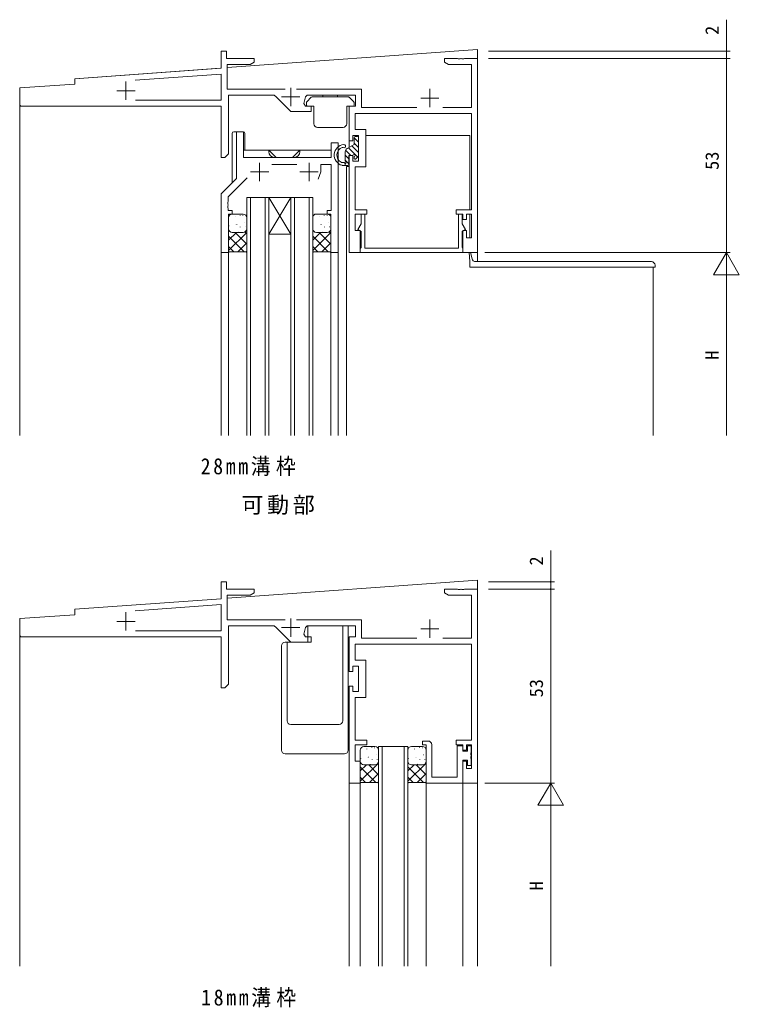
# Model space of a CAD drawing. Units: millimetres, scale not verified. Extents: x -594 to 539, y -420 to 386.
# Drawn here: x -217 to -20.5, y -154.2 to 115.6 of the extents above; entities that cross this region are included whole.
import ezdxf
from ezdxf.enums import TextEntityAlignment as Align

# ---------------------------------------------------------------- set-up
doc = ezdxf.new("R2010")
doc.units = ezdxf.units.MM
doc.header["$LTSCALE"] = 2
doc.layers.add('0-2_YKK_ZWAK', color=7, linetype='Continuous')
for name, color, linetype, lineweight in [('0-3_YKK_11', 7, 'Continuous', 9), ('0-4_YKK_12', 2, 'Continuous', 9), ('0-6_YKK_13', 4, 'Continuous', 9), ('0-7_YKK_D', 6, 'Continuous', 9)]:
    doc.layers.add(name, color=color, linetype=linetype, lineweight=lineweight)
doc.styles.add('ＭＳ ゴシック', font='')
doc.styles.get('ＭＳ ゴシック').set_extended_font_data('MS Gothic')

msp = doc.modelspace()

# ---------------------------------------------------------------- linework, layer by layer
at = {"layer": '0-3_YKK_11'}
for p, q in [((-185.436, 99.067), (-162, 100.766)), ((-141.351, 76.07), (-148.15, 76.07)), ((-123.8, 62.5), (-123.8, 59.876)), ((-122.8, 62.5), (-123.8, 62.5)), ((-122.8, 53.2), (-122.8, 62.5)), ((-97.2, 62.5), (-97.2, 53.2)), ((-96.2, 62.5), (-97.2, 62.5)), ((-96.2, 59.876), (-96.2, 62.5)), ((-123.8, 59.876), (-124.71, 58.3)), ((-95.29, 58.3), (-96.2, 59.876)), ((-124.71, 58.3), (-123.8, 57.775)), ((-123.8, 57.775), (-123.8, 53.347)), ((-96.2, 57.775), (-95.29, 58.3)), ((-96.2, 53.347), (-96.2, 57.775)), ((-123.9, 53.174), (-124, 53)), ((-124, 53), (-124, 52)), ((-124, 52), (-96, 52)), ((-123.8, 53.347), (-123.9, 53.174)), ((-97.2, 53.2), (-122.8, 53.2)), ((-96.1, 53.174), (-96.2, 53.347)), ((-96, 53), (-96.1, 53.174)), ((-96, 52), (-96, 53)), ((-185.436, -45.933), (-162, -44.234)), ((-107, -81.5), (-105.5, -81.5)), ((-107, -82.5), (-107, -81.5)), ((-106, -82.5), (-107, -82.5)), ((-106, -93), (-106, -82.5)), ((-104.5, -82.5), (-104.5, -91.37)), ((-97.5, -82.8), (-96, -82.8)), ((-97.5, -91.37), (-97.5, -82.8)), ((-96, -82.8), (-96, -84.3)), ((-94.7, -82.8), (-93.7, -82.8)), ((-94.7, -84.3), (-94.7, -82.8)), ((-93.7, -82.8), (-93.7, -84.541)), ((-96, -84.3), (-94.7, -84.3)), ((-93.7, -84.541), (-93.82, -84.725)), ((-93.82, -84.725), (-93.82, -85.275)), ((-93.82, -85.275), (-93.7, -85.458)), ((-93.7, -85.541), (-93.82, -85.725)), ((-93.82, -85.725), (-93.82, -86.275)), ((-93.82, -86.275), (-93.7, -86.458)), ((-93.7, -85.458), (-93.7, -85.541)), ((-96, -86.7), (-96, -93)), ((-94.7, -86.7), (-96, -86.7)), ((-94.7, -88.2), (-94.7, -86.7)), ((-93.7, -88.2), (-94.7, -88.2)), ((-93.7, -86.458), (-93.7, -88.2)), ((-104.5, -91.37), (-97.5, -91.37)), ((-96, -93), (-106, -93))]:
    msp.add_line(p, q, dxfattribs=at)
at = {"layer": '0-3_YKK_11', "color": 2}
for p, q in [((-188, 98.7), (-188, 93.7)), ((-190.5, 96.2), (-185.5, 96.2)), ((-145.5, 94.5), (-140.5, 94.5)), ((-143, 97), (-143, 92)), ((-105, 96.7), (-105, 91.7)), ((-107.5, 94.2), (-102.5, 94.2)), ((-151.5, 76.5), (-151.5, 71.5)), ((-138, 76.5), (-138, 71.5)), ((-154, 74), (-149, 74)), ((-140.5, 74), (-135.5, 74)), ((-188, -46.3), (-188, -51.3)), ((-143, -48), (-143, -53)), ((-105, -48.3), (-105, -53.3)), ((-190.5, -48.8), (-185.5, -48.8)), ((-145.5, -50.5), (-140.5, -50.5)), ((-107.5, -50.8), (-102.5, -50.8))]:
    msp.add_line(p, q, dxfattribs=at)
at = {"layer": '0-3_YKK_11'}
for points in [[(-144.55, 96.63), (-160.37, 96.63), (-160.37, 103.37), (-154.091, 103.37), (-153, 104), (-153, 105), (-160.5, 105), (-160.5, 107), (-162, 107), (-162, 102.4), (-202, 99.5), (-202, 98), (-217, 97), (-217, 92.3), (-216.7, 92)], [(-93.63, 90), (-93.63, 63.7), (-97.8, 63.7), (-97.8, 62.5), (-96, 62.5), (-96, 61), (-95, 61), (-95, 62.5), (-93.63, 62.5), (-93.63, 56), (-95, 56), (-95, 58), (-96, 58), (-96, 52), (-92, 52), (-92, 105), (-95.542, 105), (-95.725, 104.88), (-96.275, 104.88), (-96.458, 105), (-96.542, 105), (-96.725, 104.88), (-97.275, 104.88), (-97.459, 105), (-101, 105), (-101, 104), (-99.909, 103.37), (-93.63, 103.37), (-93.63, 91.63), (-101.413, 91.63)], [(-185.436, 99.067), (-162, 100.766), (-162, 93.63), (-185.4, 93.63)], [(-216.7, 92), (-162, 92), (-162, 78), (-161, 78), (-160, 79), (-160, 95), (-147.5, 95), (-147, 94.5), (-143, 90.5), (-137.4, 90.5), (-137.4, 92), (-138.969, 92), (-139.417, 92.723), (-139, 94.5), (-138.5, 95), (-125.3, 95), (-125.3, 92), (-127, 92), (-127, 82.5), (-126, 82.5), (-126, 84), (-124.5, 84), (-124.5, 77), (-126, 77), (-126, 78.5), (-127, 78.5), (-127, 52), (-124, 52), (-124, 58), (-125.37, 58), (-125.37, 62.5), (-122.2, 62.5), (-122.2, 63.7), (-125.37, 63.7), (-125.37, 75.37), (-122.5, 75.37), (-122.5, 85.63), (-125.37, 85.63), (-125.37, 90), (-93.63, 90)], [(-108.587, 91.63), (-123.67, 91.63), (-123.67, 96.63), (-141.45, 96.63)], [(-154.859, 72.412), (-160.07, 67.201), (-160.07, 65.959), (-160.19, 65.775), (-160.19, 65.225), (-160.07, 65.042), (-160.07, 64.959), (-160.19, 64.775), (-160.19, 64.225), (-160.07, 64.042), (-160.07, 63.5), (-159, 63.5), (-159, 62.5), (-160, 62.5), (-160, 52), (-162, 52), (-162, 68), (-157.8, 72.2), (-157.8, 85), (-155.87, 85), (-155.87, 78), (-131.93, 78), (-131.93, 82), (-130, 82), (-130, 52), (-132, 52), (-132, 62.5), (-133, 62.5), (-133, 63.5), (-131.93, 63.5), (-131.93, 76.07), (-134.8, 76.07), (-134.8, 74), (-135.491, 72.014)], [(-144.55, -48.37), (-160.37, -48.37), (-160.37, -41.63), (-154.091, -41.63), (-153, -41), (-153, -40), (-160.5, -40), (-160.5, -38), (-162, -38), (-162, -42.6), (-202, -45.5), (-202, -47), (-217, -48), (-217, -52.7), (-216.7, -53)], [(-93.63, -55), (-93.63, -81.3), (-97.8, -81.3), (-97.8, -82.5), (-96, -82.5), (-96, -84), (-95, -84), (-95, -82.5), (-93.63, -82.5), (-93.63, -89), (-95, -89), (-95, -87), (-96, -87), (-96, -93), (-92, -93), (-92, -40), (-95.542, -40), (-95.725, -40.12), (-96.275, -40.12), (-96.458, -40), (-96.542, -40), (-96.725, -40.12), (-97.275, -40.12), (-97.459, -40), (-101, -40), (-101, -41), (-99.909, -41.63), (-93.63, -41.63), (-93.63, -53.37), (-101.413, -53.37)], [(-185.436, -45.933), (-162, -44.234), (-162, -51.37), (-185.4, -51.37)], [(-108.587, -53.37), (-123.67, -53.37), (-123.67, -48.37), (-141.45, -48.37)], [(-216.7, -53), (-162, -53), (-162, -67), (-161, -67), (-160, -66), (-160, -50), (-147.5, -50), (-147, -50.5), (-143, -54.5), (-137.4, -54.5), (-137.4, -53), (-138.969, -53), (-139.417, -52.278), (-139, -50.5), (-138.5, -50), (-125.3, -50), (-125.3, -53), (-127, -53), (-127, -62.5), (-126, -62.5), (-126, -61), (-124.5, -61), (-124.5, -68), (-126, -68), (-126, -66.5), (-127, -66.5), (-127, -93), (-124, -93), (-124, -87), (-125.37, -87), (-125.37, -82.5), (-122.2, -82.5), (-122.2, -81.3), (-125.37, -81.3), (-125.37, -69.63), (-122.5, -69.63), (-122.5, -59.37), (-125.37, -59.37), (-125.37, -55), (-93.63, -55)]]:
    msp.add_lwpolyline(points, dxfattribs=at)
msp.add_arc((-105.5, -82.5), 1, 0.00023, 90.00021, dxfattribs=at)
at = {"layer": '0-4_YKK_12'}
for p, q in [((-160.37, 102.519), (-92, 107.476)), ((-92, 107.476), (-92, 49.5)), ((-200.803, 99.587), (-162.279, 102.38)), ((-217, 92.3), (-217, 2)), ((-122.5, 84), (-94.1, 84)), ((-94.1, 84), (-94.1, 63.7)), ((-127, 82.8), (-127, 80.75)), ((-155.87, 80), (-131.93, 80)), ((-149, 80), (-149, 79.5)), ((-140.5, 80), (-140.5, 79.5)), ((-127, 78.5), (-127, 78.2)), ((-147.5, 78), (-142, 78)), ((-127.8, 75.5), (-127, 75.5)), ((-127.8, 75.5), (-127.8, 2)), ((-155, 67.003), (-149, 67.003)), ((-155, 67.003), (-155, 2)), ((-154, 67.003), (-154, 2)), ((-150, 67.003), (-150, 2)), ((-143, 67.003), (-149, 67.003)), ((-143, 67.003), (-149, 57.003)), ((-149, 67.003), (-143, 57.003)), ((-149, 67.003), (-149, 2)), ((-143, 67.003), (-137, 67.003)), ((-143, 67.003), (-143, 2)), ((-142, 67.003), (-142, 2)), ((-138, 67.003), (-138, 2)), ((-137, 67.003), (-137, 2)), ((-94.1, 62.5), (-94.1, 56)), ((-143, 57.003), (-149, 57.003)), ((-162, 52.3), (-162, 2)), ((-160, 52.3), (-160, 2)), ((-132, 52.34), (-132, 2)), ((-130, 52.506), (-130, 2)), ((-44, 48), (-44, 2)), ((-160.37, -42.481), (-92, -37.524)), ((-92, -37.524), (-92, -143)), ((-92, -38.994), (-92, -143)), ((-217, -52.7), (-217, -143)), ((-110.99, -83.003), (-118.99, -83.003)), ((-118.99, -83.003), (-118.99, -143)), ((-117.99, -83.003), (-117.99, -143)), ((-111.99, -83.003), (-111.99, -143)), ((-110.99, -83.003), (-110.99, -143)), ((-126.99, -92.553), (-126.991, -143)), ((-123.995, -92.506), (-123.996, -143)), ((-106, -92.66), (-105.997, -143)), ((-96, -92.5), (-96, -143))]:
    msp.add_line(p, q, dxfattribs=at)
for centre, start, end in [((-147.5, 79.5), 180, 270), ((-142, 79.5), 270, 0)]:
    msp.add_arc(centre, 1.5, start, end, dxfattribs=at)
at = {"layer": '0-6_YKK_13'}
for p, q in [((-127.225, 94.5), (-137.176, 94.5)), ((-130.2, 95), (-134.2, 95)), ((-134.2, 95), (-134.2, 94.5)), ((-130.2, 95), (-130.2, 94.5)), ((-138.7, 92.976), (-138.7, 92.3)), ((-138.612, 93.188), (-137.388, 94.412)), ((-138.4, 92), (-136.7, 92)), ((-136.7, 87.2), (-136.7, 92)), ((-126, 92), (-127.7, 92)), ((-127.7, 87.2), (-127.7, 92)), ((-125.788, 93.188), (-127.012, 94.412)), ((-125.7, 92.976), (-125.7, 92.3)), ((-159, 71), (-159, 84.5)), ((-158.5, 85), (-156, 85)), ((-155.5, 80), (-155.5, 84.5)), ((-135.7, 86.2), (-128.7, 86.2)), ((-125.4, 83.7), (-124.8, 83.7)), ((-127.6, 80.403), (-125.7, 81.5)), ((-126.346, 81.128), (-124.5, 79.282)), ((-125.7, 83.4), (-125.7, 81.5)), ((-125.7, 83.31), (-124.5, 82.11)), ((-125.7, 81.896), (-124.5, 80.696)), ((-124.5, 83.4), (-124.5, 78.4)), ((-147, 78), (-149, 80)), ((-142.5, 78), (-140.5, 80)), ((-128.1, 79.537), (-128.1, 77.061)), ((-128.1, 78.639), (-127.1, 77.639)), ((-128.007, 79.96), (-126.547, 78.5)), ((-127.242, 80.61), (-124.704, 78.072)), ((-128.973, 76.6), (-128.561, 76.6)), ((-128.836, 75.8), (-127.4, 75.8)), ((-128.1, 77.225), (-127.1, 76.225)), ((-128.1, 76.35), (-128.1, 75.8)), ((-128.1, 75.811), (-128.09, 75.8)), ((-125.7, 78.2), (-125.7, 77.8)), ((-125.188, 77.588), (-124.588, 78.188)), ((-156, 62.506), (-159, 62.506)), ((-156.823, 62.143), (-156.825, 62.243)), ((-156.084, 62.135), (-156.057, 62.177)), ((-133, 62.506), (-136, 62.506)), ((-133.823, 62.143), (-133.825, 62.243)), ((-133.084, 62.135), (-133.057, 62.177)), ((-160, 61.506), (-160, 58.506)), ((-158.213, 61.808), (-158.186, 61.85)), ((-157.988, 59.525), (-157.986, 59.534)), ((-157.727, 59.577), (-157.7, 59.619)), ((-155.697, 60.193), (-155.67, 60.235)), ((-155, 58.506), (-155, 61.506)), ((-137, 61.506), (-137, 58.506)), ((-135.213, 61.808), (-135.186, 61.85)), ((-134.988, 59.525), (-134.986, 59.534)), ((-134.727, 59.577), (-134.7, 59.619)), ((-132.697, 60.193), (-132.67, 60.235)), ((-132, 58.506), (-132, 61.506)), ((-157.823, 57.506), (-160.001, 55.328)), ((-155, 57.501), (-160.001, 52.499)), ((-159.856, 59.25), (-159.829, 59.292)), ((-159, 57.506), (-156, 57.506)), ((-158.208, 57.506), (-155.001, 54.299)), ((-157.34, 57.635), (-157.313, 57.677)), ((-156.779, 58.919), (-156.78, 59.019)), ((-155.509, 57.635), (-155, 57.127)), ((-155.361, 58.998), (-155.359, 59.007)), ((-155.211, 57.961), (-155.184, 58.003)), ((-132, 57.495), (-137, 52.499)), ((-134.819, 57.506), (-136.999, 55.328)), ((-136.856, 59.25), (-136.829, 59.292)), ((-136, 57.506), (-133, 57.506)), ((-135.205, 57.506), (-131.999, 54.297)), ((-134.34, 57.635), (-134.313, 57.677)), ((-133.779, 58.919), (-133.78, 59.019)), ((-132.508, 57.636), (-132, 57.128)), ((-132.361, 58.998), (-132.359, 59.007)), ((-132.211, 57.961), (-132.184, 58.003)), ((-160, 56.47), (-155.73, 52.199)), ((-155.001, 54.671), (-157.473, 52.199)), ((-137, 56.473), (-132.729, 52.198)), ((-131.999, 54.669), (-134.472, 52.198)), ((-160.001, 53.643), (-158.558, 52.199)), ((-160.001, 52), (-159.801, 52.199)), ((-159.801, 52.199), (-155.201, 52.199)), ((-155.001, 52), (-155.201, 52.199)), ((-155.001, 52.343), (-155.173, 52.171)), ((-137, 53.643), (-135.557, 52.199)), ((-137, 52), (-136.8, 52.199)), ((-136.8, 52.199), (-132.2, 52.197)), ((-132, 51.997), (-132.2, 52.197)), ((-132, 52.34), (-132.172, 52.169)), ((-94.1, 49.5), (-94.231, 52)), ((-93.478, 50.275), (-93.876, 52)), ((-94.1, 48), (-94.1, 49.5)), ((-44.5, 49.5), (-92.504, 49.5)), ((-43.5, 48), (-94.1, 48)), ((-43.5, 48.5), (-43.5, 48)), ((-128.8, -50), (-128.8, -76)), ((-127.3, -84), (-127.3, -50)), ((-145.5, -84), (-145.5, -55.5)), ((-144.5, -54.5), (-138.3, -54.5)), ((-144, -76), (-144, -54.5)), ((-129.8, -77), (-143, -77)), ((-119.993, -83), (-122.993, -83)), ((-120.816, -83.362), (-120.818, -83.262)), ((-120.077, -83.371), (-120.05, -83.329)), ((-106.993, -83), (-109.993, -83)), ((-107.816, -83.362), (-107.818, -83.262)), ((-107.077, -83.371), (-107.05, -83.329)), ((-128.3, -85), (-144.5, -85)), ((-123.993, -84), (-123.993, -87)), ((-123.849, -86.256), (-123.822, -86.213)), ((-122.206, -83.698), (-122.179, -83.655)), ((-121.981, -85.981), (-121.979, -85.971)), ((-121.72, -85.929), (-121.693, -85.887)), ((-119.69, -85.313), (-119.663, -85.271)), ((-118.993, -87), (-118.993, -84)), ((-110.993, -84), (-110.993, -87)), ((-110.849, -86.256), (-110.822, -86.213)), ((-109.206, -83.698), (-109.179, -83.655)), ((-108.981, -85.981), (-108.979, -85.971)), ((-108.72, -85.929), (-108.693, -85.887)), ((-106.69, -85.313), (-106.663, -85.271)), ((-105.993, -87), (-105.993, -84)), ((-118.997, -87.511), (-123.998, -92.512)), ((-122.32, -88.006), (-123.998, -89.684)), ((-123.997, -88.542), (-119.726, -92.812)), ((-122.993, -88), (-119.993, -88)), ((-121.704, -88.006), (-118.998, -90.712)), ((-121.333, -87.871), (-121.306, -87.829)), ((-120.772, -86.587), (-120.773, -86.487)), ((-119.354, -86.508), (-119.352, -86.498)), ((-119.204, -87.545), (-119.177, -87.502)), ((-110.997, -88.527), (-106.725, -92.803)), ((-105.997, -87.505), (-110.996, -92.501)), ((-109.321, -88), (-110.995, -89.672)), ((-109.993, -88), (-106.993, -88)), ((-108.697, -88), (-105.996, -90.703)), ((-108.333, -87.871), (-108.306, -87.829)), ((-107.772, -86.587), (-107.773, -86.487)), ((-106.354, -86.508), (-106.352, -86.498)), ((-106.204, -87.545), (-106.177, -87.502)), ((-123.998, -91.369), (-122.555, -92.812)), ((-118.998, -90.341), (-121.469, -92.812)), ((-110.996, -91.358), (-109.553, -92.801)), ((-105.996, -90.331), (-108.468, -92.802)), ((-118.998, -93.012), (-119.198, -92.812)), ((-118.998, -92.669), (-119.169, -92.841)), ((-110.997, -93.001), (-110.797, -92.801)), ((-110.797, -92.801), (-106.197, -92.803)), ((-105.997, -93.003), (-106.197, -92.803)), ((-105.997, -92.66), (-106.168, -92.831))]:
    msp.add_line(p, q, dxfattribs=at)
for points in [[(-126, 78.5), (-127.1, 78.5), (-127.1, 76.1)], [(-127.3, -50), (-138.3, -50), (-138.3, -54.5), (-138.3, -50)], [(-123.998, -93.012), (-123.798, -92.812), (-119.198, -92.812)]]:
    msp.add_lwpolyline(points, dxfattribs=at)
for centre, radius, start, end in [((-137.176, 94.2), 0.3, 90, 134.99998), ((-127.225, 94.2), 0.3, 45, 90), ((-138.4, 92.976), 0.3, 134.99998, 179.99998), ((-138.4, 92.3), 0.3, 179.99998, 270), ((-126, 92.3), 0.3, 270, 0), ((-126, 92.976), 0.3, 0, 45), ((-135.7, 87.2), 1, 179.99998, 270), ((-128.7, 87.2), 1, 270, 0), ((-158.5, 84.5), 0.5, 90, 180), ((-156, 84.5), 0.5, 0, 90), ((-125.4, 83.4), 0.3, 90, 180), ((-124.8, 83.4), 0.3, 0, 90), ((-128.2, 78.615), 2.9, 96.1825, 254.63783), ((-128.464, 81.05), 0.45, 239.70415, 96.1825), ((-128.2, 78.615), 2.2, 109.75517, 242.96574), ((-128.842, 80.403), 0.3, 59.70415, 109.75517), ((-127.1, 79.537), 1, 120, 180), ((-125.7, 78.5), 0.3, 270, 180), ((-124.8, 78.4), 0.3, 314.99998, 0), ((-128.973, 77.1), 0.5, 242.96574, 269.99998), ((-128.836, 76.3), 0.5, 254.63783, 270), ((-128.561, 76.3), 0.3, 33.05573, 89.99998), ((-128.1, 76.6), 0.25, 213.05573, 56.94426), ((-127.8, 77.061), 0.3, 180, 236.94426), ((-127.4, 76.1), 0.3, 270, 0), ((-125.4, 77.8), 0.3, 180, 314.99998), ((-159, 61.506), 1, 90, 180), ((-156, 61.506), 1, 0, 90), ((-136, 61.506), 1, 89.99998, 180), ((-133, 61.506), 1, 0, 90), ((-159, 58.506), 1, 180, 270), ((-156, 58.506), 1, 270, 0), ((-136, 58.506), 1, 180, 269.99998), ((-133, 58.506), 1, 270, 0), ((-92.504, 50.5), 1, 193, 270), ((-44.5, 48.5), 1, 0, 90), ((-144.5, -55.5), 1, 90, 180), ((-143, -76), 1, 180, 270), ((-129.8, -76), 1, 270, 0), ((-122.993, -84), 1, 90, 180), ((-119.993, -84), 1, 0, 90), ((-109.993, -84), 1, 90, 180), ((-106.993, -84), 1, 0, 90), ((-144.5, -84), 1, 180, 270), ((-128.3, -84), 1, 270, 0), ((-122.993, -87), 1, 180, 270), ((-119.993, -87), 1, 270, 0), ((-109.993, -87), 1, 180, 270), ((-106.993, -87), 1, 270, 0)]:
    msp.add_arc(centre, radius, start, end, dxfattribs=at)
at = {"layer": '0-7_YKK_D'}
for p, q in [((-89, 107), (-23.001, 107)), ((-89, 105), (-23.001, 105)), ((-89, 105), (-23.001, 105)), ((-24, 105), (-24, 52)), ((-90, 52), (-23, 52)), ((-89, 52), (-23.001, 52)), ((-24, 52), (-27.5, 45.938)), ((-24, 52), (-20.5, 45.938)), ((-24, 52), (-24, 39.876)), ((-27.5, 45.938), (-20.5, 45.938)), ((-24, 45), (-24, 2)), ((-72, -38), (-72, -29.4)), ((-89, -38), (-71, -38)), ((-89, -40), (-71, -40)), ((-89, -40), (-71, -40)), ((-72, -40), (-72, -38)), ((-72, -40), (-72, -93)), ((-90, -93), (-71, -93)), ((-89, -93), (-71, -93)), ((-72, -93), (-68.5, -99.062)), ((-72, -93), (-72, -105.124)), ((-72, -100), (-72, -143))]:
    msp.add_line(p, q, dxfattribs=at)
for points in [[(-24, 105), (-24, 107), (-24, 115.6)], [(-72, -93), (-75.5, -99.062), (-68.5, -99.062)]]:
    msp.add_lwpolyline(points, dxfattribs=at)
for centre, start, end in [((-24, 107), 90, 270), ((-24, 107), 270, 90), ((-24, 105), 90, 270), ((-24, 105), 90, 270), ((-24, 105), 270, 90), ((-24, 105), 270, 90), ((-72, -38), 90, 270), ((-72, -40), 90, 270), ((-72, -40), 90, 270), ((-72, -38), 270, 90), ((-72, -40), 270, 90), ((-72, -40), 270, 90)]:
    msp.add_arc(centre, 0.106, start, end, dxfattribs=at)

# ---------------------------------------------------------------- texts
at = {"layer": '0-2_YKK_ZWAK', "char_height": 4.399, "attachment_point": 7, "style": 'ＭＳ ゴシック'}
for s, insert in [('\\T1.27;\\W0.9;28mm溝枠', (-167.584, -9.078)), ('\\T1.17;可動部', (-156.469, -19.676)), ('\\T1.27;\\W0.9;18mm溝枠', (-167.452, -154.248))]:
    msp.add_mtext(s, dxfattribs=dict(at, insert=insert))
at = {"layer": '0-7_YKK_D', "color": 4, "style": 'ＭＳ ゴシック'}
for s, p in [('2', (-25.001, 111.465)), ('53', (-25.001, 74.58)), ('H', (-25, 22.69)), ('2', (-73, -33.535)), ('53', (-73, -69.57)), ('H', (-73, -122.31))]:
    msp.add_text(s, height=3.666, rotation=90, dxfattribs=at).set_placement(p, align=Align.BOTTOM_LEFT)

doc.saveas('drawing.dxf')
